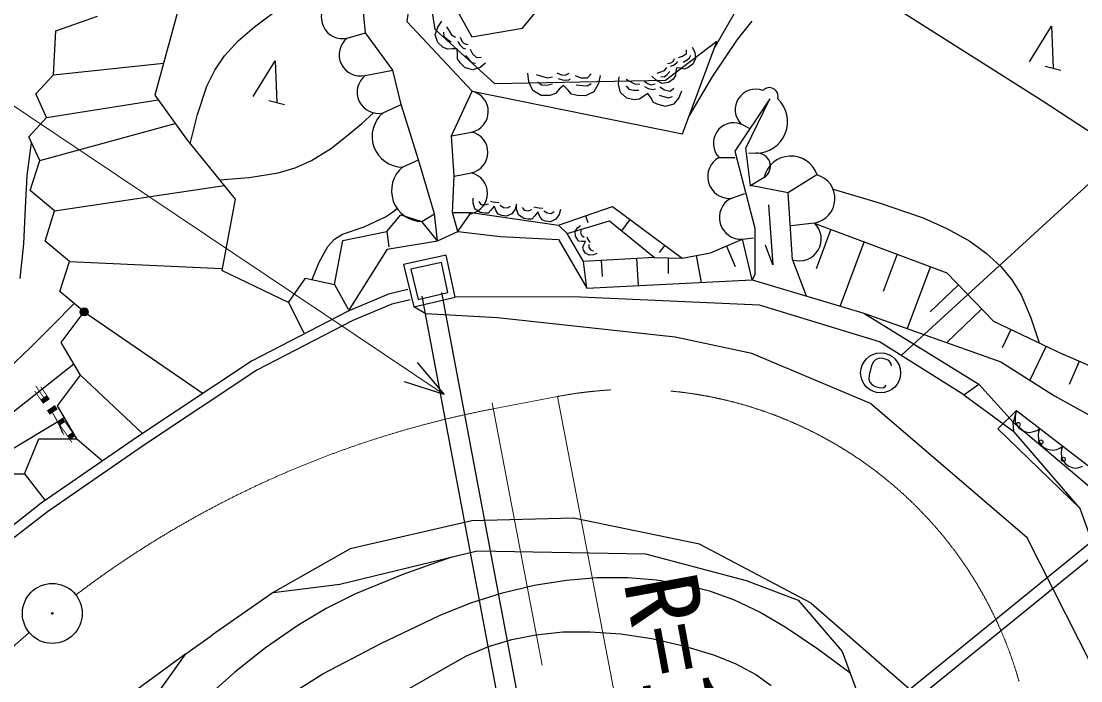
# Model space of a CAD drawing. Units: millimetres, scale not verified. Extents: x 40000 to 680000, y 20000 to 380000.
# Drawn here: x 435718 to 462128, y 310026 to 326456 of the extents above; entities that cross this region are included whole.
import ezdxf
from ezdxf.enums import TextEntityAlignment as Align

# ---------------------------------------------------------------- set-up
doc = ezdxf.new("R2010")
doc.units = ezdxf.units.MM
doc.header["$LTSCALE"] = 1000
doc.linetypes.add('CHAIN', pattern=[18.5, 12, -1.5, 3.5, -1.5])
for name, color, linetype, lineweight in [('M-BGD', 7, 'Continuous', 25), ('M-BMK', 2, 'CHAIN', 13), ('M-BMK-HTXT', 7, 'Continuous', 13), ('M-BMK-SRVR', 3, 'Continuous', 25)]:
    doc.layers.add(name, color=color, linetype=linetype, lineweight=lineweight)
doc.styles.add('ＭＳ ゴシック', font='')
doc.styles.get('ＭＳ ゴシック').set_extended_font_data('MS Gothic')

msp = doc.modelspace()

# ---------------------------------------------------------------- linework, layer by layer
at = {"layer": 'M-BGD'}
for p, q in [((457650, 318133), (475034, 334024)), ((448212, 326278), (449690, 328073)), ((439967, 327969), (439047, 324612)), ((446033, 326251), (445808, 327776)), ((445485, 327580), (445331, 326450)), ((441532, 326314), (442290, 326878)), ((444298, 326162), (444222, 326933)), ((446521, 326835), (446950, 326064)), ((457411, 326858), (461164, 324479)), ((436584, 326217), (437621, 326585)), ((445331, 326450), (446960, 324711)), ((446102, 326309), (446206, 326455)), ((453011, 325821), (453491, 326638)), ((453570, 326000), (453939, 326456)), ((436525, 325118), (436584, 326217)), ((441129, 325969), (441532, 326314)), ((443845, 326035), (444298, 326162)), ((444981, 325240), (444298, 326162)), ((447525, 324895), (446033, 326251)), ((446039, 326118), (446102, 326309)), ((446241, 326186), (446253, 326085)), ((446321, 326319), (446365, 326239)), ((446365, 326239), (446442, 326113)), ((446950, 326064), (448212, 326278)), ((460851, 325441), (461398, 326329)), ((461398, 326329), (461442, 325287)), ((440784, 325596), (441129, 325969)), ((446101, 325927), (446039, 326118)), ((446232, 325802), (446101, 325927)), ((446253, 326085), (446332, 326009)), ((446332, 326009), (446437, 325944)), ((446442, 326113), (446539, 326056)), ((446605, 325950), (446650, 325866)), ((446662, 326058), (446704, 325960)), ((446704, 325960), (446759, 325902)), ((446759, 325902), (446850, 325878)), ((453058, 325949), (451773, 324976)), ((452199, 323649), (453058, 325949)), ((452959, 325088), (453570, 326000)), ((446350, 325756), (446232, 325802)), ((446470, 325766), (446350, 325756)), ((446585, 325766), (446470, 325766)), ((446596, 325635), (446585, 325766)), ((446590, 325520), (446596, 325635)), ((446650, 325866), (446734, 325785)), ((446734, 325785), (446793, 325770)), ((446908, 325759), (446966, 325645)), ((446966, 325645), (447067, 325548)), ((452203, 325583), (452296, 325650)), ((452296, 325650), (452301, 325742)), ((452441, 325813), (452505, 325687)), ((452505, 325687), (452528, 325528)), ((436525, 325118), (439266, 325413)), ((440541, 325234), (440784, 325596)), ((441501, 324582), (442048, 325470)), ((442048, 325470), (442091, 324428)), ((446658, 325417), (446590, 325520)), ((446786, 325294), (446658, 325417)), ((446796, 325599), (446884, 325494)), ((446884, 325494), (446952, 325428)), ((446952, 325428), (447043, 325409)), ((447067, 325548), (447179, 325561)), ((447294, 325408), (447157, 325304)), ((451825, 325398), (451910, 325417)), ((451910, 325417), (451965, 325453)), ((451965, 325453), (451998, 325523)), ((451979, 325360), (452056, 325416)), ((452056, 325416), (452077, 325462)), ((452103, 325553), (452203, 325583)), ((452215, 325439), (452313, 325494)), ((452313, 325494), (452375, 325540)), ((452459, 325387), (452341, 325302)), ((452375, 325540), (452404, 325610)), ((452528, 325528), (452459, 325387)), ((436085, 324643), (436525, 325118)), ((440349, 324838), (440541, 325234)), ((444291, 325104), (444981, 325240)), ((445186, 324379), (444981, 325240)), ((446971, 325242), (446786, 325294)), ((447157, 325304), (446971, 325242)), ((448370, 324948), (448345, 325160)), ((448556, 325131), (448658, 325096)), ((449066, 325173), (449182, 325119)), ((449182, 325119), (449276, 325112)), ((449276, 325112), (449377, 325162)), ((449523, 325104), (449666, 325049)), ((449832, 325044), (449921, 325145)), ((450145, 325101), (450106, 324900)), ((451565, 325161), (451636, 325185)), ((451636, 325185), (451749, 325229)), ((451744, 325072), (451817, 325125)), ((451749, 325229), (451809, 325299)), ((451817, 325125), (451884, 325200)), ((451904, 325337), (451979, 325360)), ((452023, 325102), (451969, 325014)), ((452033, 325201), (452023, 325102)), ((452050, 325293), (452033, 325201)), ((452157, 325283), (452050, 325293)), ((452248, 325261), (452157, 325283)), ((452341, 325302), (452248, 325261)), ((461241, 325339), (461628, 325238)), ((440113, 324131), (440349, 324838)), ((451773, 324976), (447525, 324895)), ((448466, 324728), (448370, 324948)), ((448591, 324949), (448683, 324870)), ((448658, 325096), (448828, 325045)), ((448683, 324870), (448813, 324866)), ((448813, 324866), (448958, 324892)), ((448828, 325045), (448959, 325072)), ((449102, 325032), (449209, 324992)), ((449231, 324852), (449129, 324761)), ((449209, 324992), (449348, 324988)), ((449345, 324745), (449231, 324852)), ((449348, 324988), (449413, 325022)), ((449552, 324873), (449713, 324850)), ((449666, 325049), (449832, 325044)), ((449713, 324850), (449826, 324846)), ((449826, 324846), (449922, 324901)), ((450106, 324900), (449992, 324696)), ((450606, 324885), (450621, 325074)), ((450652, 324677), (450606, 324885)), ((450798, 324848), (450864, 324763)), ((450799, 325012), (450882, 324964)), ((450882, 324964), (451021, 324891)), ((451021, 324891), (451140, 324892)), ((451250, 324960), (451341, 324894)), ((451341, 324894), (451422, 324872)), ((451422, 324872), (451518, 324898)), ((451541, 324983), (451439, 325088)), ((451686, 324904), (451541, 324983)), ((451660, 325077), (451744, 325072)), ((451849, 324927), (451686, 324904)), ((451969, 325014), (451849, 324927)), ((452366, 324094), (452959, 325088)), ((436353, 324054), (436085, 324643)), ((439047, 324612), (439837, 323515)), ((446441, 323601), (446960, 324711)), ((446960, 324711), (452199, 323649)), ((448674, 324609), (448466, 324728)), ((448890, 324602), (448674, 324609)), ((449031, 324656), (448890, 324602)), ((449129, 324761), (449031, 324656)), ((449431, 324638), (449345, 324745)), ((449574, 324602), (449431, 324638)), ((449786, 324595), (449574, 324602)), ((449992, 324696), (449786, 324595)), ((450812, 324538), (450652, 324677)), ((450864, 324763), (450977, 324737)), ((450977, 324737), (451108, 324736)), ((451234, 324592), (451131, 324517)), ((451338, 324653), (451234, 324592)), ((451257, 324832), (451343, 324779)), ((451419, 324541), (451338, 324653)), ((451343, 324779), (451463, 324751)), ((451463, 324751), (451525, 324770)), ((451620, 324617), (451757, 324569)), ((451635, 324822), (451750, 324750)), ((451750, 324750), (451893, 324717)), ((451757, 324569), (451854, 324546)), ((451854, 324546), (451947, 324578)), ((451893, 324717), (451988, 324789)), ((452175, 324713), (452107, 324545)), ((436353, 324054), (439131, 324495)), ((441890, 324480), (442278, 324379)), ((444737, 324173), (445186, 324379)), ((445622, 322999), (445186, 324379)), ((450999, 324495), (450812, 324538)), ((451131, 324517), (450999, 324495)), ((451475, 324433), (451419, 324541)), ((451593, 324377), (451475, 324433)), ((451776, 324335), (451593, 324377)), ((451972, 324388), (451776, 324335)), ((452107, 324545), (451972, 324388)), ((454378, 324521), (453501, 323222)), ((453777, 323291), (454378, 324521)), ((461164, 324479), (464612, 322225)), ((435912, 323579), (436353, 324054)), ((439932, 323399), (440113, 324131)), ((444209, 323911), (444502, 324172)), ((436181, 322990), (439556, 323905)), ((443920, 323663), (444209, 323911)), ((453657, 323896), (453864, 323793)), ((436181, 322990), (435912, 323579)), ((439837, 323515), (441051, 322025)), ((443449, 323297), (443920, 323663)), ((446441, 323601), (446949, 323695)), ((446509, 322598), (446441, 323601)), ((435866, 322609), (435967, 323365)), ((435967, 323365), (435972, 323395)), ((435972, 323395), (435979, 323433)), ((442954, 322988), (443449, 323297)), ((453892, 322362), (453777, 323291)), ((435946, 322237), (436181, 322990)), ((442546, 322803), (442954, 322988)), ((445221, 322820), (445622, 322999)), ((446020, 321659), (445622, 322999)), ((453112, 323062), (453504, 323059)), ((453501, 323222), (454005, 321298)), ((454026, 323169), (453844, 323160)), ((442124, 322678), (442546, 322803)), ((435822, 321811), (435866, 322609)), ((440658, 322507), (441403, 322563)), ((441403, 322563), (442124, 322678)), ((446471, 321691), (446509, 322598)), ((446509, 322598), (446938, 322678)), ((454235, 322564), (453876, 322349)), ((455552, 322629), (454841, 322186)), ((436550, 321731), (435946, 322237)), ((436550, 321731), (440777, 322361)), ((454830, 322177), (453892, 322362)), ((455955, 322269), (457104, 321935)), ((441051, 322025), (440716, 320247)), ((446984, 321922), (446981, 322047)), ((447122, 321964), (447173, 321893)), ((447411, 321974), (447484, 321958)), ((447484, 321958), (447541, 321950)), ((447541, 321950), (447631, 321940)), ((453403, 322043), (453753, 322168)), ((454944, 320514), (454830, 322177)), ((457104, 321935), (458199, 321555)), ((435784, 320909), (435822, 321811)), ((436316, 320979), (436550, 321731)), ((444797, 321579), (444945, 321682)), ((444945, 321682), (445090, 321790)), ((446599, 321217), (446471, 321691)), ((446471, 321691), (446935, 321690)), ((446599, 321217), (446935, 321690)), ((446935, 321690), (449113, 321379)), ((447027, 321781), (446984, 321922)), ((447156, 321691), (447027, 321781)), ((447265, 321676), (447156, 321691)), ((447173, 321893), (447271, 321880)), ((447353, 321675), (447265, 321676)), ((447271, 321880), (447363, 321908)), ((447427, 321750), (447353, 321675)), ((447507, 321850), (447427, 321750)), ((447558, 321735), (447507, 321850)), ((447606, 321648), (447558, 321735)), ((447659, 321870), (447735, 321818)), ((447735, 321818), (447836, 321804)), ((447836, 321804), (447911, 321852)), ((448031, 321777), (447948, 321658)), ((448067, 321896), (448031, 321777)), ((448064, 321771), (448060, 321897)), ((448111, 321629), (448064, 321771)), ((448203, 321816), (448256, 321746)), ((448256, 321746), (448355, 321734)), ((448355, 321734), (448448, 321764)), ((448495, 321831), (448569, 321817)), ((448595, 321708), (448516, 321606)), ((448569, 321817), (448626, 321810)), ((448648, 321593), (448595, 321708)), ((448626, 321810), (448718, 321802)), ((448748, 321731), (448826, 321680)), ((448826, 321680), (448927, 321668)), ((448927, 321668), (449003, 321718)), ((449113, 321379), (450457, 321840)), ((449159, 321766), (449125, 321644)), ((450457, 321840), (452191, 320556)), ((454343, 321882), (454450, 320386)), ((444268, 321337), (444797, 321579)), ((444830, 321215), (445184, 321634)), ((445184, 321634), (445706, 321468)), ((445706, 321468), (446020, 321659)), ((446096, 320982), (445706, 321468)), ((446096, 320982), (446020, 321659)), ((447696, 321616), (447606, 321648)), ((447813, 321600), (447696, 321616)), ((447948, 321658), (447813, 321600)), ((448243, 321541), (448111, 321629)), ((448353, 321528), (448243, 321541)), ((448442, 321528), (448353, 321528)), ((448516, 321606), (448442, 321528)), ((448699, 321506), (448648, 321593)), ((448790, 321475), (448699, 321506)), ((448908, 321461), (448790, 321475)), ((449044, 321523), (448908, 321461)), ((449125, 321644), (449044, 321523)), ((449322, 321169), (450382, 321483)), ((449785, 321609), (449842, 321444)), ((450382, 321483), (451501, 320568)), ((450891, 321519), (450682, 321237)), ((455486, 321428), (454911, 321355)), ((455486, 321428), (458792, 320192)), ((458199, 321555), (458806, 321286)), ((443523, 321023), (443727, 321155)), ((443727, 321155), (444268, 321337)), ((443738, 320992), (444830, 321215)), ((444830, 321215), (444885, 320832)), ((446096, 320982), (446599, 321217)), ((446599, 321217), (447663, 321092)), ((449113, 321379), (449322, 321169)), ((449731, 320469), (449322, 321169)), ((449525, 321217), (449587, 321307)), ((449531, 321101), (449525, 321217)), ((449587, 321307), (449658, 321366)), ((449674, 321246), (449657, 321184)), ((449657, 321184), (449694, 321121)), ((454005, 321298), (454002, 320137)), ((455900, 321274), (455529, 320284)), ((458806, 321286), (459363, 320973)), ((435689, 320048), (435784, 320909)), ((436920, 320473), (436316, 320979)), ((443357, 320841), (443523, 321023)), ((443524, 319898), (443738, 320992)), ((444843, 320776), (446096, 320982)), ((447663, 321092), (449110, 321022)), ((449110, 321022), (449815, 319807)), ((449572, 321031), (449531, 321101)), ((449612, 320979), (449572, 321031)), ((449690, 320971), (449612, 320979)), ((449784, 320970), (449690, 320971)), ((449694, 321121), (449753, 321080)), ((449713, 320820), (449741, 320888)), ((449741, 320888), (449784, 320970)), ((449812, 321083), (449836, 321033)), ((449836, 321033), (449858, 320997)), ((449858, 320997), (449894, 320940)), ((449866, 320891), (449870, 320823)), ((451758, 320877), (451620, 320692)), ((452895, 320687), (453693, 321024)), ((453693, 321024), (453970, 321059)), ((453934, 320015), (453693, 321024)), ((454450, 320386), (454271, 320874)), ((456726, 320965), (456127, 319362)), ((459363, 320973), (459771, 320681)), ((443141, 320452), (443357, 320841)), ((444843, 320776), (443871, 319234)), ((446307, 320625), (445245, 320395)), ((446532, 319582), (446307, 320625)), ((449735, 320753), (449713, 320820)), ((449779, 320678), (449735, 320753)), ((449875, 320626), (449779, 320678)), ((449870, 320823), (449908, 320758)), ((449982, 320633), (449875, 320626)), ((449908, 320758), (449971, 320736)), ((450068, 320666), (449982, 320633)), ((452191, 320556), (452895, 320687)), ((452543, 320622), (452667, 319951)), ((453294, 320855), (453511, 320343)), ((457552, 320656), (457203, 319720)), ((459771, 320681), (460132, 320348)), ((436685, 319720), (436920, 320473)), ((436920, 320473), (440726, 320300)), ((442972, 320018), (443141, 320452)), ((445245, 320395), (445504, 319340)), ((446192, 320447), (445427, 320281)), ((446355, 319694), (446192, 320447)), ((451501, 320568), (449731, 320469)), ((449815, 319807), (449731, 320469)), ((450174, 320494), (450196, 320094)), ((451058, 320544), (451096, 319872)), ((451501, 320568), (452191, 320556)), ((451846, 320562), (451839, 320170)), ((454944, 320514), (455282, 319614)), ((458379, 320347), (457801, 318801)), ((460132, 320348), (460408, 320016)), ((442384, 319451), (440716, 320247)), ((445427, 320281), (445614, 319520)), ((454002, 320137), (453934, 320015)), ((458792, 320192), (459948, 318986)), ((442384, 319451), (442805, 320055)), ((442805, 320055), (443524, 319898)), ((443524, 319898), (443866, 319281)), ((449815, 319807), (453934, 320015)), ((453934, 320015), (456722, 319185)), ((459081, 319891), (458376, 319215)), ((460408, 320016), (460638, 319644)), ((437289, 319214), (436685, 319720)), ((444875, 319653), (443871, 319234)), ((445353, 319769), (444875, 319653)), ((445504, 319340), (446532, 319582)), ((445614, 319520), (446355, 319694)), ((448094, 306957), (445710, 319610)), ((448585, 307050), (446202, 319702)), ((449473, 319593), (446532, 319582)), ((454118, 319383), (449473, 319593)), ((460638, 319644), (460885, 319065)), ((436504, 318883), (437035, 319427)), ((442384, 319451), (442765, 318693)), ((444956, 319405), (443981, 318999)), ((445414, 319516), (444956, 319405)), ((445805, 319163), (445504, 319340)), ((457112, 318471), (454118, 319383)), ((459659, 319288), (458787, 318451)), ((436717, 318456), (437289, 319214)), ((437289, 319214), (440253, 317186)), ((443871, 319234), (441459, 317986)), ((447592, 319071), (445805, 319163)), ((452020, 318582), (447592, 319071)), ((456722, 319185), (459590, 317419)), ((456722, 319185), (460132, 317973)), ((460885, 319065), (461086, 318445)), ((435976, 318353), (436504, 318883)), ((443981, 318999), (441591, 317761)), ((459948, 318986), (461700, 318154)), ((460386, 318778), (460168, 318318)), ((453929, 318177), (452020, 318582)), ((435138, 317557), (435976, 318353)), ((437197, 317635), (436717, 318456)), ((459212, 317150), (457112, 318471)), ((461262, 318362), (460859, 317513)), ((441459, 317986), (438643, 316120)), ((456888, 316936), (453929, 318177)), ((456960, 317972), (456915, 317880)), ((457023, 318028), (456960, 317972)), ((457115, 318061), (457023, 318028)), ((457194, 318056), (457115, 318061)), ((457288, 318031), (457194, 318056)), ((457340, 318002), (457288, 318031)), ((457379, 317964), (457340, 318002)), ((460132, 317973), (461475, 317123)), ((463259, 317469), (461700, 318154)), ((462090, 317982), (461835, 317404)), ((437034, 317914), (435234, 316491)), ((441591, 317761), (438789, 315905)), ((445589, 317952), (446260, 317157)), ((456915, 317880), (456853, 317643)), ((457404, 317921), (457379, 317964)), ((457411, 317870), (457404, 317921)), ((436625, 316877), (437197, 317635)), ((437197, 317635), (438743, 316186)), ((446260, 317157), (445271, 317477)), ((456853, 317643), (456846, 317537)), ((456846, 317537), (456867, 317467)), ((456867, 317467), (456924, 317398)), ((456924, 317398), (457006, 317356)), ((457006, 317356), (457098, 317332)), ((457098, 317332), (457170, 317321)), ((457170, 317321), (457212, 317333)), ((457212, 317333), (457254, 317356)), ((457254, 317356), (457277, 317386)), ((459212, 317150), (459590, 317419)), ((459590, 317419), (460444, 316468)), ((460789, 313591), (456888, 316936)), ((459212, 317150), (460457, 316238)), ((461475, 317123), (462331, 316648)), ((437105, 316057), (436625, 316877)), ((460057, 316303), (460526, 316757)), ((460526, 316757), (460444, 316468)), ((460497, 316674), (460488, 316591)), ((460526, 316757), (460497, 316674)), ((460526, 316757), (462833, 314981)), ((435489, 315794), (436631, 316487)), ((436631, 316487), (436709, 316533)), ((436709, 316533), (436796, 316585)), ((460444, 316468), (462665, 314595)), ((460457, 316238), (460444, 316468)), ((460488, 316591), (460495, 316484)), ((460495, 316484), (460532, 316401)), ((460532, 316401), (460583, 316327)), ((438643, 316120), (436217, 314447)), ((462115, 314317), (460057, 316303)), ((462115, 314317), (460457, 316238)), ((460583, 316327), (460673, 316258)), ((460673, 316258), (460757, 316228)), ((460757, 316228), (460847, 316214)), ((460847, 316214), (460952, 316234)), ((460952, 316234), (461029, 316264)), ((461029, 316264), (461103, 316313)), ((461073, 316230), (461065, 316147)), ((461065, 316147), (461072, 316040)), ((461103, 316313), (461073, 316230)), ((435799, 315184), (436161, 316056)), ((436161, 316056), (437105, 316057)), ((438789, 315905), (436370, 314237)), ((437105, 316057), (437747, 315502)), ((461072, 316040), (461109, 315957)), ((461109, 315957), (461160, 315883)), ((461160, 315883), (461249, 315814)), ((461605, 315820), (461680, 315869)), ((461680, 315869), (461650, 315786)), ((461249, 315814), (461334, 315784)), ((461334, 315784), (461424, 315769)), ((461424, 315769), (461529, 315790)), ((461529, 315790), (461605, 315820)), ((461650, 315786), (461641, 315703)), ((461641, 315703), (461649, 315596)), ((461649, 315596), (461686, 315513)), ((461686, 315513), (461737, 315439)), ((461737, 315439), (461826, 315370)), ((461826, 315370), (461911, 315340)), ((461911, 315340), (462001, 315325)), ((462001, 315325), (462106, 315345)), ((462106, 315345), (462182, 315376)), ((434855, 315183), (435799, 315184)), ((435799, 315184), (436317, 314516)), ((436217, 314447), (433827, 312595)), ((462404, 313504), (462115, 314317)), ((436370, 314237), (433986, 312390)), ((446947, 314014), (443919, 313312)), ((449487, 314077), (446947, 314014)), ((452623, 313432), (449487, 314077)), ((455045, 307534), (462404, 313504)), ((464285, 306674), (460789, 313591)), ((443919, 313312), (441999, 312224)), ((443663, 312435), (447080, 313261)), ((447080, 313261), (451279, 313190)), ((455404, 311964), (452623, 313432)), ((455234, 307301), (462593, 313271)), ((446442, 313107), (445232, 312676)), ((451279, 313190), (453784, 312521)), ((441999, 312224), (443663, 312435)), ((445232, 312676), (444050, 312192)), ((448500, 312406), (449306, 312535)), ((449306, 312535), (450068, 312597)), ((450068, 312597), (450838, 312600)), ((450838, 312600), (451549, 312544)), ((451549, 312544), (452246, 312429)), ((452246, 312429), (452876, 312267)), ((453784, 312521), (455081, 312031)), ((441999, 312224), (440485, 311175)), ((444050, 312192), (443322, 311828)), ((446922, 311969), (447718, 312221)), ((447718, 312221), (448500, 312406)), ((452876, 312267), (453492, 312045)), ((446157, 311664), (446922, 311969)), ((453492, 312045), (454135, 311739)), ((455081, 312031), (456176, 310760)), ((455404, 311964), (457937, 309753)), ((443322, 311828), (442613, 311406)), ((444685, 310959), (446157, 311664)), ((454135, 311739), (454762, 311373)), ((442613, 311406), (441810, 310849)), ((454762, 311373), (455576, 310820)), ((439825, 310700), (440485, 311175)), ((447945, 311055), (448543, 311174)), ((448543, 311174), (449216, 311242)), ((449216, 311242), (449900, 311250)), ((449900, 311250), (450663, 311196)), ((450663, 311196), (451435, 311080)), ((441810, 310849), (441039, 310240)), ((443238, 310199), (444685, 310959)), ((446820, 310645), (447366, 310879)), ((447366, 310879), (447945, 311055)), ((451435, 311080), (452229, 310901)), ((452229, 310901), (452998, 310667)), ((439825, 310700), (437356, 308902)), ((438533, 308905), (439825, 310700)), ((446300, 310357), (446820, 310645)), ((452998, 310667), (453531, 310450)), ((455576, 310820), (456373, 310231)), ((456176, 310760), (457321, 307674)), ((445292, 309780), (446300, 310357)), ((453531, 310450), (454030, 310182)), ((441039, 310240), (439848, 309186)), ((442496, 309736), (443238, 310199)), ((454030, 310182), (454414, 309909))]:
    msp.add_line(p, q, dxfattribs=at)
for centre, radius in [((437289, 319214), 100), ((437289, 319214), 87.5), ((437289, 319214), 75), ((437289, 319214), 62.5), ((437289, 319214), 50), ((437289, 319214), 37.5), ((437289, 319214), 25), ((437289, 319214), 12.5), ((457138, 317696), 498), ((461132, 315975), 49.8), ((461692, 315544), 49.8), ((436494, 311705), 22.5)]:
    msp.add_circle(centre, radius, dxfattribs=at)
for centre, radius, start, end in [((443726, 326550), 529, 128.2841, 282.9233), ((444172, 325619), 529, 128.2841, 282.9233), ((444619, 324688), 529, 128.2841, 282.9233), ((446840, 324204), 521, 282.0842, 76.7235), ((454024, 324251), 510, 69.5083, 224.1476), ((454365, 324585), 217, 343.7576, 138.3967), ((454036, 323953), 784, 269.2793, 46.7784), ((445230, 323586), 766, 130.0303, 269.3993), ((453479, 323417), 510, 69.5083, 224.1476), ((446829, 323187), 521, 282.0842, 76.7235), ((453372, 322585), 543, 118.5881, 273.2274), ((454063, 322843), 328, 301.7489, 96.3882), ((454903, 322412), 685, 18.5057, 167.2002), ((445714, 322234), 766, 130.0303, 269.3993), ((446819, 322170), 521, 282.0842, 76.7235), ((455384, 322036), 616, 279.5487, 74.188), ((453663, 321566), 543, 118.5881, 273.2274), ((455113, 321032), 545, 251.9972, 46.6365), ((460572, 316406), 49.8, 274.8696, 184.847)]:
    msp.add_arc(centre, radius, start, end, dxfattribs=at)
at = {"layer": 'M-BMK'}
for p, q in [((452191, 292248), (447453, 316952)), ((447482, 316800), (449083, 317107)), ((449083, 317107), (450966, 307287))]:
    msp.add_line(p, q, dxfattribs=at)
for centre, radius, start, end in [((450966, 307286), 10000, 15.8454, 100.8539), ((452191, 292248), 25000, 100.8561, 127.1752), ((452191, 292248), 25000, 130.613, 143.579)]:
    msp.add_arc(centre, radius, start, end, dxfattribs=at)
at = {"layer": 'M-BMK-HTXT'}
msp.add_line((446260, 317157), (423952, 332098), dxfattribs=at)
at = {"layer": 'M-BMK-SRVR'}
msp.add_circle((436494, 311705), 746, dxfattribs=at)

# ---------------------------------------------------------------- texts
at = {"layer": 'M-BGD', "style": 'ＭＳ ゴシック', "width": 0.15}
msp.add_text('岩', height=1320, rotation=34.7, dxfattribs=at).set_placement((437060, 315718), align=Align.BOTTOM_LEFT)
at = {"layer": 'M-BGD', "style": 'ＭＳ ゴシック'}
msp.add_text('R=10', height=1833, rotation=280.5, dxfattribs=at).set_placement((450186, 312398), align=Align.BOTTOM_LEFT)

doc.saveas('drawing.dxf')
